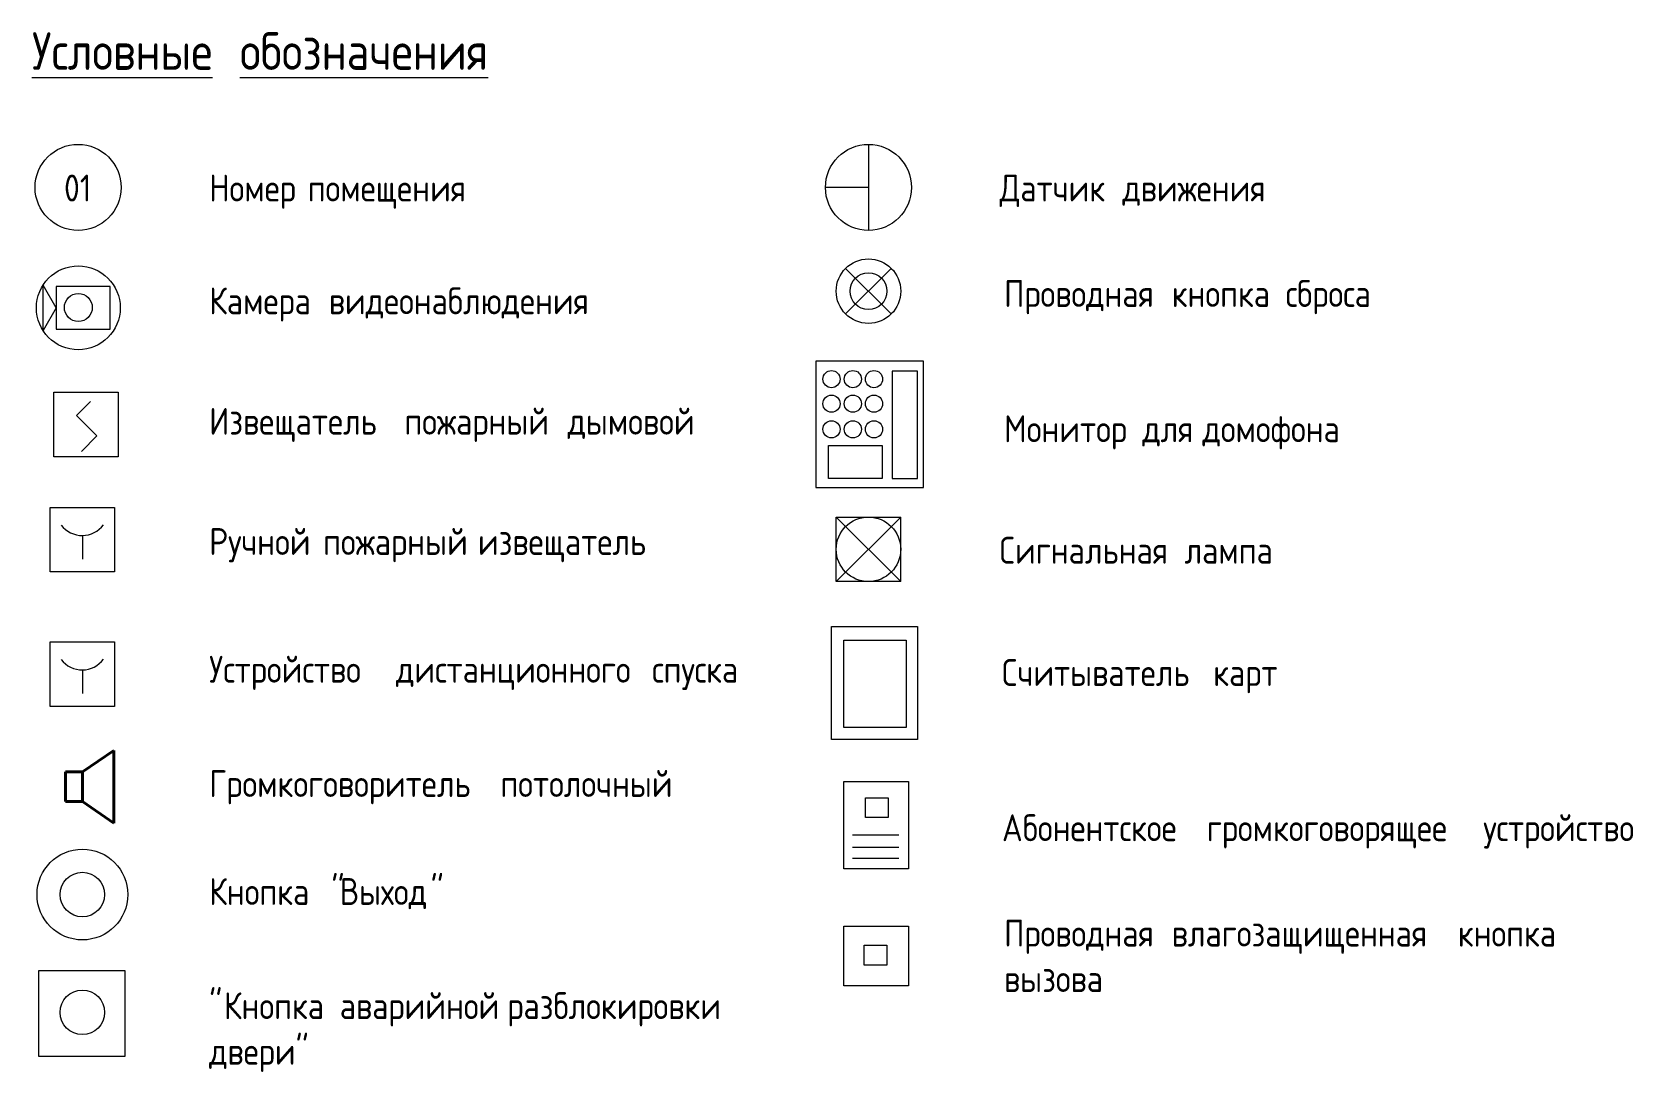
# Model space of a CAD drawing. Header units: millimetres. Extents: x 81548 to 272142, y -8553 to 29000.
# Drawn here: x 125428.3 to 125577.3, y 3093 to 3189.7 of the extents above; entities that cross this region are included whole.
import ezdxf

# ---------------------------------------------------------------- set-up
doc = ezdxf.new("R2010")
doc.units = ezdxf.units.MM
for name, color, linetype, lineweight in [('A-DETL', 7, 'Continuous', 9), ('A-DETL-3', 7, 'Continuous', 40), ('A-DETL-4', 7, 'Continuous', 20), ('G-ANNO-TEXT', 7, 'Continuous', 9)]:
    doc.layers.add(name, color=color, linetype=linetype, lineweight=lineweight)
doc.layers.add('A-DETL-5', color=7, linetype='Continuous', lineweight=9, true_color=0x008040)
doc.styles.add('GOST Common_2', font='GOST_Common.ttf', dxfattribs={"width": 0.9, "height": 3.5})
doc.styles.add('GOST Common_3', font='GOST_Common.ttf', dxfattribs={"width": 0.9, "height": 2.5})

msp = doc.modelspace()

# ---------------------------------------------------------------- linework, layer by layer
at = {"layer": 'A-DETL'}
for p, q in [((125506.14, 3179.27), (125506.14, 3171.27)), ((125506.14, 3175.27), (125502.14, 3175.27)), ((125430.35, 3156.21), (125436.35, 3156.21)), ((125430.35, 3150.21), (125430.35, 3156.21)), ((125436.35, 3156.21), (125436.35, 3150.21)), ((125433.77, 3155.36), (125432.47, 3154.05)), ((125432.47, 3154.05), (125434.36, 3152.16)), ((125434.36, 3152.16), (125432.93, 3150.72)), ((125436.35, 3150.21), (125430.35, 3150.21)), ((125430.03, 3139.5), (125430.03, 3145.5)), ((125430.03, 3145.5), (125436, 3145.5)), ((125436, 3145.5), (125436, 3139.5)), ((125433.03, 3142.89), (125433.03, 3140.7)), ((125436, 3139.5), (125430.03, 3139.5)), ((125503.86, 3120.01), (125509.86, 3120.01)), ((125503.86, 3111.89), (125503.86, 3120.01)), ((125509.86, 3120.01), (125509.86, 3111.89)), ((125505.87, 3118.5), (125507.98, 3118.5)), ((125505.87, 3116.65), (125505.87, 3118.5)), ((125507.98, 3118.5), (125507.98, 3116.65)), ((125507.98, 3116.65), (125505.87, 3116.65)), ((125504.65, 3115.04), (125508.96, 3115.04)), ((125504.65, 3113.9), (125508.96, 3113.9)), ((125504.65, 3112.89), (125508.96, 3112.89)), ((125509.86, 3111.89), (125503.86, 3111.89)), ((125503.86, 3106.56), (125509.86, 3106.56)), ((125503.86, 3101.01), (125503.86, 3106.56)), ((125509.86, 3106.56), (125509.86, 3101.01)), ((125505.75, 3104.79), (125507.85, 3104.79)), ((125505.75, 3102.93), (125505.75, 3104.79)), ((125507.85, 3104.79), (125507.85, 3102.93)), ((125507.85, 3102.93), (125505.75, 3102.93)), ((125509.86, 3101.01), (125503.86, 3101.01))]:
    msp.add_line(p, q, dxfattribs=at)
for centre in [(125432.62, 3175.27), (125506.14, 3175.27)]:
    msp.add_circle(centre, 4, dxfattribs=at)
msp.add_arc((125433.01, 3145.33), 2.44, 216.7613, 324.0228, dxfattribs=at)
at = {"layer": 'A-DETL-3'}
for p, q in [((125433.02, 3120.9), (125435.94, 3122.89)), ((125435.94, 3122.89), (125435.94, 3116.15)), ((125431.46, 3120.9), (125431.46, 3118.14)), ((125433.02, 3120.9), (125431.46, 3120.9)), ((125433.02, 3118.14), (125433.02, 3120.9)), ((125431.46, 3118.14), (125433.02, 3118.14)), ((125433.02, 3118.14), (125435.94, 3116.15))]:
    msp.add_line(p, q, dxfattribs=at)
at = {"layer": 'A-DETL-4'}
for p, q in [((125504.02, 3167.74), (125508.26, 3163.5)), ((125508.26, 3167.74), (125504.02, 3163.5)), ((125430.59, 3164.07), (125429.37, 3166.19)), ((125429.37, 3161.95), (125429.37, 3166.19)), ((125435.59, 3166.05), (125430.59, 3166.05)), ((125430.59, 3166.05), (125430.59, 3162.09)), ((125435.59, 3162.09), (125435.59, 3166.05)), ((125430.59, 3164.07), (125429.37, 3161.95)), ((125430.59, 3162.09), (125435.59, 3162.09)), ((125511.26, 3159.12), (125501.26, 3159.12)), ((125501.26, 3159.12), (125501.26, 3147.35)), ((125511.26, 3147.35), (125511.26, 3159.12)), ((125510.71, 3158.19), (125508.36, 3158.19)), ((125508.36, 3158.19), (125508.36, 3148.19)), ((125510.71, 3148.19), (125510.71, 3158.19)), ((125502.41, 3151.27), (125507.41, 3151.27)), ((125502.41, 3148.19), (125502.41, 3151.27)), ((125507.41, 3151.27), (125507.41, 3148.19)), ((125501.26, 3147.35), (125511.26, 3147.35)), ((125507.41, 3148.19), (125502.41, 3148.19)), ((125508.36, 3148.19), (125510.71, 3148.19)), ((125503.14, 3144.61), (125509.14, 3144.61)), ((125503.14, 3138.61), (125503.14, 3144.61)), ((125503.14, 3144.61), (125509.14, 3138.61)), ((125509.14, 3144.61), (125503.14, 3138.61)), ((125509.14, 3138.61), (125509.14, 3144.61)), ((125509.14, 3138.61), (125503.14, 3138.61)), ((125502.71, 3134.44), (125510.71, 3134.44)), ((125502.71, 3123.93), (125502.71, 3134.44)), ((125510.71, 3134.44), (125510.71, 3123.93)), ((125430.03, 3127), (125430.03, 3133)), ((125430.03, 3133), (125436, 3133)), ((125436, 3133), (125436, 3127)), ((125503.86, 3133.15), (125509.64, 3133.15)), ((125503.86, 3125.05), (125503.86, 3133.15)), ((125509.64, 3133.15), (125509.64, 3125.05)), ((125433.03, 3130.39), (125433.03, 3128.2)), ((125436, 3127), (125430.03, 3127)), ((125509.64, 3125.05), (125503.86, 3125.05)), ((125510.71, 3123.93), (125502.71, 3123.93)), ((125428.96, 3102.44), (125436.96, 3102.44)), ((125428.96, 3094.44), (125428.96, 3102.44)), ((125436.96, 3102.44), (125436.96, 3094.44)), ((125436.96, 3094.44), (125428.96, 3094.44))]:
    msp.add_line(p, q, dxfattribs=at)
for centre, radius in [((125432.64, 3164.07), 3.9), ((125506.14, 3165.62), 3), ((125506.14, 3165.62), 1.71), ((125432.64, 3164.1), 1.3), ((125502.7, 3157.44), 0.8), ((125504.69, 3157.44), 0.8), ((125506.65, 3157.44), 0.8), ((125502.7, 3155.15), 0.8), ((125504.69, 3155.15), 0.8), ((125506.65, 3155.15), 0.8), ((125502.7, 3152.77), 0.8), ((125504.69, 3152.77), 0.8), ((125506.65, 3152.77), 0.8), ((125506.14, 3141.61), 3), ((125433.02, 3098.54), 2.07)]:
    msp.add_circle(centre, radius, dxfattribs=at)
msp.add_arc((125433.01, 3132.83), 2.44, 216.7613, 324.0228, dxfattribs=at)
at = {"layer": 'A-DETL-5'}
for radius in [4.22, 2.07]:
    msp.add_circle((125433.02, 3109.5), radius, dxfattribs=at)

# ---------------------------------------------------------------- texts
at = {"layer": 'G-ANNO-TEXT', "attachment_point": 1}
for s, insert, char_height, width, style in [('\\LУсловные', (125428.33, 3189.7), 3.5, 22.1506, 'GOST Common_2'), ('\\L\\fGOST Common|b0|i0|c204|p34|;\\W.9;\\L ', (125446.61, 3189.7), 3.5, 1.2987, 'GOST Common_2'), ('\\Lобозначения', (125447.68, 3189.7), 3.5, 30.1595, 'GOST Common_2'), ('01', (125431.31, 3176.46), 2.5, 3.319, 'GOST Common_3'), ('Номер', (125444.81, 3176.46), 2.5, 10.1734, 'GOST Common_3'), ('\\fGOST Common|b0|i0|c204|p34|;\\W.9; ', (125453.21, 3176.46), 2.5, 0.938, 'GOST Common_3'), ('помещения', (125453.98, 3176.46), 2.5, 18.543, 'GOST Common_3'), ('Датчик', (125518.33, 3176.46), 2.5, 12.9152, 'GOST Common_3'), ('\\fGOST Common|b0|i0|c204|p34|;\\W.9; ', (125528.99, 3176.46), 2.5, 0.938, 'GOST Common_3'), ('движения', (125529.76, 3176.46), 2.5, 16.0899, 'GOST Common_3'), ('Проводная', (125518.75, 3166.65), 2.5, 17.9658, 'GOST Common_3'), ('\\fGOST Common|b0|i0|c204|p34|;\\W.9; ', (125533.58, 3166.65), 2.5, 0.938, 'GOST Common_3'), ('\\fGOST Common|b0|i0|c204|p34|;\\W.9; ', (125544.17, 3166.65), 2.5, 0.938, 'GOST Common_3'), ('сброса', (125544.95, 3166.65), 2.5, 11.3278, 'GOST Common_3'), ('Камера', (125444.81, 3165.97), 2.5, 12.5544, 'GOST Common_3'), ('\\fGOST Common|b0|i0|c204|p34|;\\W.9; ', (125455.17, 3165.97), 2.5, 0.938, 'GOST Common_3'), ('видеонаблюдения', (125455.94, 3165.97), 2.5, 29.8709, 'GOST Common_3'), ('кнопка', (125534.35, 3166.65), 2.5, 11.9051, 'GOST Common_3'), ('\\fGOST Common|b0|i0|c204|p34|;\\W.9; ', (125444.81, 3161.74), 2.5, 0.938, 'GOST Common_3'), ('Извещатель', (125444.81, 3154.77), 2.5, 21.0683, 'GOST Common_3'), ('\\fGOST Common|b0|i0|c204|p34|;\\W.9; ', (125462.19, 3154.77), 2.5, 0.938, 'GOST Common_3'), ('пожарный', (125462.97, 3154.77), 2.5, 16.5228, 'GOST Common_3'), ('дымовой', (125478.15, 3154.77), 2.5, 14.0696, 'GOST Common_3'), ('Монитор', (125518.75, 3154.07), 2.5, 14.6468, 'GOST Common_3'), ('\\fGOST Common|b0|i0|c204|p34|;\\W.9; ', (125530.84, 3154.07), 2.5, 0.938, 'GOST Common_3'), ('для', (125531.61, 3154.07), 2.5, 5.8443, 'GOST Common_3'), ('\\fGOST Common|b0|i0|c204|p34|;\\W.9; ', (125536.43, 3154.07), 2.5, 0.938, 'GOST Common_3'), ('домофона', (125537.21, 3154.07), 2.5, 16.5228, 'GOST Common_3'), ('Ручной', (125444.81, 3143.58), 2.5, 11.9051, 'GOST Common_3'), ('\\fGOST Common|b0|i0|c204|p34|;\\W.9; ', (125454.63, 3143.58), 2.5, 0.938, 'GOST Common_3'), ('пожарный', (125455.41, 3143.58), 2.5, 16.5228, 'GOST Common_3'), ('\\fGOST Common|b0|i0|c204|p34|;\\W.9; ', (125469.04, 3143.58), 2.5, 0.938, 'GOST Common_3'), ('извещатель', (125469.81, 3143.58), 2.5, 20.8519, 'GOST Common_3'), ('\\fGOST Common|b0|i0|c204|p34|;\\W.9; ', (125487.02, 3143.58), 2.5, 0.938, 'GOST Common_3'), ('Сигнальная', (125518.33, 3142.77), 2.5, 19.9139, 'GOST Common_3'), ('\\fGOST Common|b0|i0|c204|p34|;\\W.9; ', (125534.76, 3142.77), 2.5, 0.938, 'GOST Common_3'), ('лампа', (125535.54, 3142.77), 2.5, 10.3899, 'GOST Common_3'), ('Устройство', (125444.81, 3131.7), 2.5, 20.1304, 'GOST Common_3'), ('\\fGOST Common|b0|i0|c204|p34|;\\W.9; ', (125461.42, 3131.7), 2.5, 0.938, 'GOST Common_3'), ('дистанционного', (125462.19, 3131.7), 2.5, 27.9228, 'GOST Common_3'), ('\\fGOST Common|b0|i0|c204|p34|;\\W.9; ', (125485.23, 3131.7), 2.5, 0.938, 'GOST Common_3'), ('спуска', (125486.01, 3131.7), 2.5, 11.3278, 'GOST Common_3'), ('Считыватель', (125518.56, 3131.4), 2.5, 22.8721, 'GOST Common_3'), ('\\fGOST Common|b0|i0|c204|p34|;\\W.9; ', (125537.44, 3131.4), 2.5, 0.938, 'GOST Common_3'), ('карт', (125538.21, 3131.4), 2.5, 8.5139, 'GOST Common_3'), ('Громкоговоритель', (125444.81, 3121.07), 2.5, 31.8911, 'GOST Common_3'), ('\\fGOST Common|b0|i0|c204|p34|;\\W.9; ', (125471.12, 3121.07), 2.5, 0.938, 'GOST Common_3'), ('потолочный', (125471.9, 3121.07), 2.5, 20.2025, 'GOST Common_3'), ('Абонентское', (125518.56, 3116.96), 2.5, 22.1506, 'GOST Common_3'), ('\\fGOST Common|b0|i0|c204|p34|;\\W.9; ', (125536.84, 3116.96), 2.5, 0.938, 'GOST Common_3'), ('\\fGOST Common|b0|i0|c204|p34|;\\W.9; ', (125562.56, 3116.96), 2.5, 0.938, 'GOST Common_3'), ('устройство', (125563.33, 3116.96), 2.5, 19.9139, 'GOST Common_3'), ('громкоговорящее', (125537.61, 3116.96), 2.5, 30.2316, 'GOST Common_3'), ('Кнопка', (125444.81, 3111.03), 2.5, 12.1215, 'GOST Common_3'), (' "', (125454.81, 3111.03), 2.5, 2.5975, 'GOST Common_3'), ('Выход', (125456.96, 3111.03), 2.5, 10.2456, 'GOST Common_3'), ('\\fGOST Common|b0|i0|c204|p34|;\\W.9;"', (125465.41, 3111.03), 2.5, 1.6595, 'GOST Common_3'), ('Проводная', (125518.75, 3107.16), 2.5, 17.9658, 'GOST Common_3'), ('\\fGOST Common|b0|i0|c204|p34|;\\W.9; ', (125533.58, 3107.16), 2.5, 0.938, 'GOST Common_3'), ('влагозащищенная', (125534.35, 3107.16), 2.5, 31.3139, 'GOST Common_3'), ('\\fGOST Common|b0|i0|c204|p34|;\\W.9; ', (125560.19, 3107.16), 2.5, 0.938, 'GOST Common_3'), ('\\fGOST Common|b0|i0|c204|p34|;\\W.9; ', (125570.78, 3107.16), 2.5, 0.938, 'GOST Common_3'), ('кнопка', (125560.96, 3107.16), 2.5, 11.9051, 'GOST Common_3'), ('вызова', (125518.75, 3102.93), 2.5, 11.9772, 'GOST Common_3'), ('\\fGOST Common|b0|i0|c204|p34|;\\W.9;"', (125444.81, 3100.41), 2.5, 1.6595, 'GOST Common_3'), ('Кнопка', (125446.18, 3100.41), 2.5, 12.1215, 'GOST Common_3'), ('\\fGOST Common|b0|i0|c204|p34|;\\W.9; ', (125456.18, 3100.41), 2.5, 0.938, 'GOST Common_3'), ('аварийной', (125456.96, 3100.41), 2.5, 17.9658, 'GOST Common_3'), ('\\fGOST Common|b0|i0|c204|p34|;\\W.9; ', (125471.78, 3100.41), 2.5, 0.938, 'GOST Common_3'), ('разблокировки', (125472.55, 3100.41), 2.5, 25.3975, 'GOST Common_3'), ('\\fGOST Common|b0|i0|c204|p34|;\\W.9; ', (125493.51, 3100.41), 2.5, 0.938, 'GOST Common_3'), ('\\fGOST Common|b0|i0|c204|p34|;\\W.9;"', (125452.85, 3096.17), 2.5, 1.6595, 'GOST Common_3'), ('двери', (125444.81, 3096.17), 2.5, 9.7405, 'GOST Common_3')]:
    msp.add_mtext(s, dxfattribs=dict(at, insert=insert, char_height=char_height, width=width, style=style))

doc.saveas('drawing.dxf')
